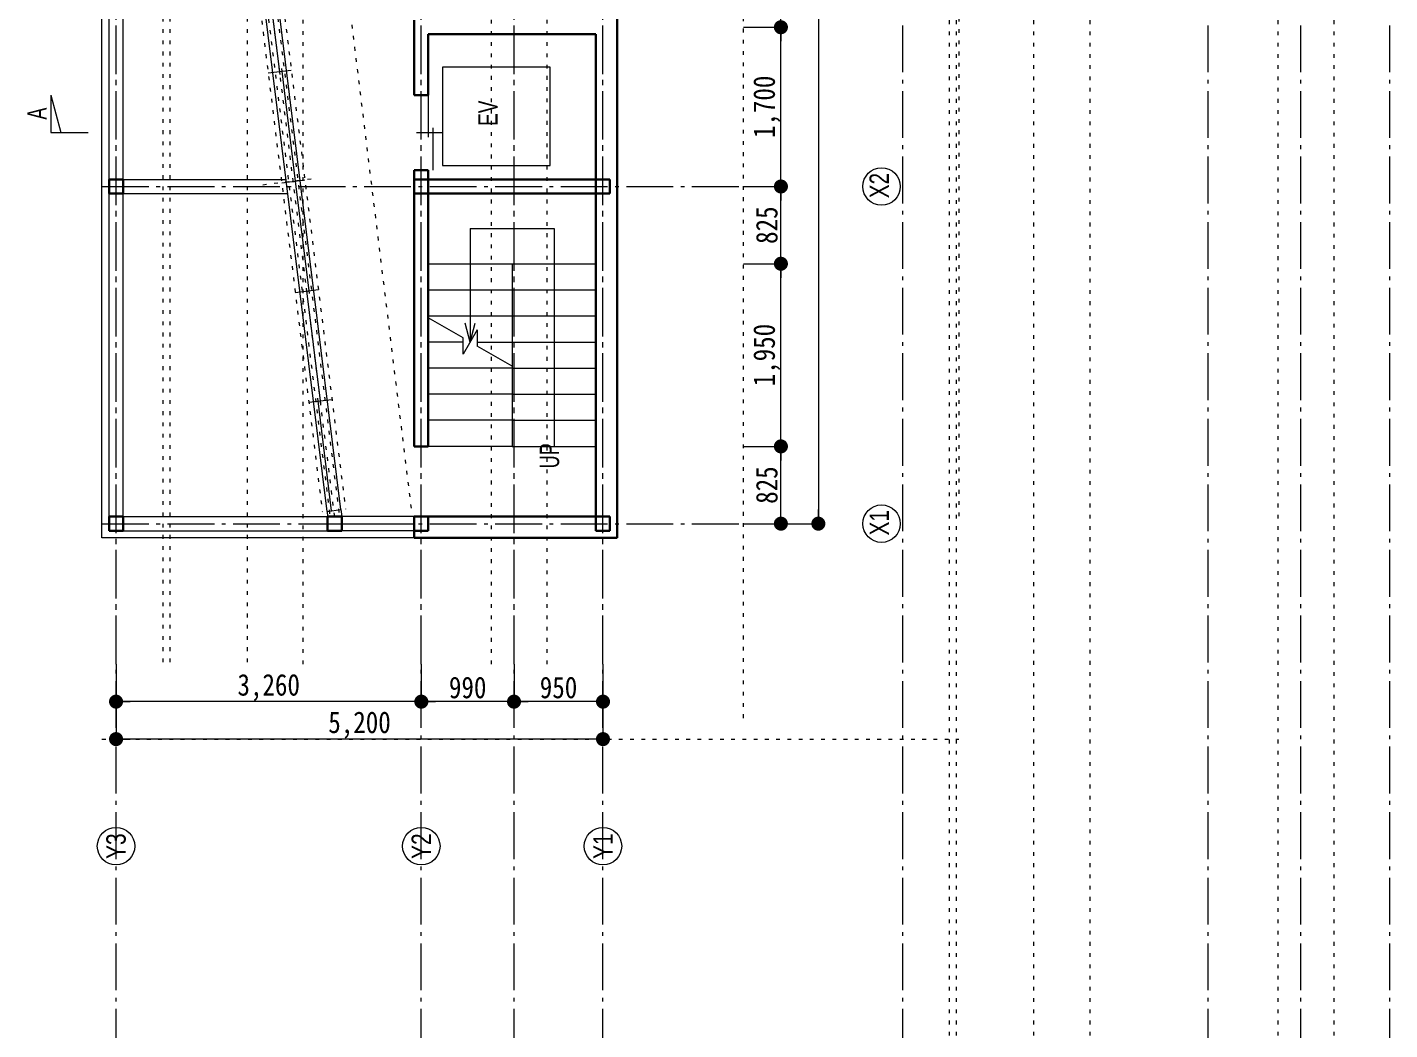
# Model space of a CAD drawing. Header units: millimetres. Extents: x -1049904 to -1048779, y -742436 to -740458.
# Drawn here: x -1049255.4 to -1049109.9, y -740670.7 to -740563.7 of the extents above; entities that cross this region are included whole.
import ezdxf
from ezdxf.enums import TextEntityAlignment as Align

# ---------------------------------------------------------------- set-up
doc = ezdxf.new("R2010")
doc.units = ezdxf.units.MM
doc.linetypes.add('CENTER', pattern=[12, 5, -0.8, 0.4, -0.8, 5])
doc.linetypes.add('DOT', pattern=[1.6, 0.4, -0.8, 0.4])
for name, color, linetype, lineweight in [('013', 7, 'Continuous', 0), ('みえがかり線', 3, 'Continuous', 15), ('割付線', 4, 'Continuous', 9), ('壁', 7, 'Continuous', 30), ('寸法線', 3, 'Continuous', 0), ('文字', 7, 'Continuous', 0), ('柱', 7, 'Continuous', 30), ('芯', 4, 'CENTER', 0), ('開口部', 3, 'Continuous', 15)]:
    doc.layers.add(name, color=color, linetype=linetype, lineweight=lineweight)
doc.layers.add('補助線', color=5, linetype='DOT', lineweight=0, plot=False)
doc.styles.add('DRACAD', font='txt', dxfattribs={"width": 0.85, "bigfont": 'extfont'})
doc.styles.add('ＭＳ ゴシック', font='MS Gothic.ttf', dxfattribs={"width": 0.85})
doc.styles.add('ＭＳ Ｐゴシック', font='MS PGothic.ttf', dxfattribs={"width": 0.85})
doc.dimstyles.new('DIMSTYLE002', dxfattribs={"dimtxt": 300, "dimasz": 1.5, "dimexe": 0.18, "dimexo": 0.0625, "dimgap": 0, "dimtad": 1, "dimdsep": 46, "dimtxsty": 'DRACAD', "dimblk": 'DOT', "dimcen": 0.09, "dimazin": 2, "dimtfac": 1, "dimtdec": 4, "dimtix": 1, "dimtmove": 0, "dimatfit": 3, "dimldrblk": 'DOT', "dimfxl": 1, "dimtolj": 1, "dimtzin": 0, "dimarcsym": 0})

# ---------------------------------------------------------------- blocks, each defined once
blk = doc.blocks.new('_DOT')
at = {"color": 0, "linetype": 'ByBlock', "lineweight": -2}
blk.add_line((-0.5, 0), (-1, 0), dxfattribs=at)
at = {"color": 0, "linetype": 'ByBlock', "lineweight": -2, "const_width": 0.5}
blk.add_lwpolyline([(-0.25, 0, 1), (0.25, 0, 1)], format="xyb", close=True, dxfattribs=at)
blk = doc.blocks.new('*D5')
at = {"layer": '寸法線', "color": 0, "linetype": 'ByBlock'}
for p, q in [((-1049178.9, -740472.71), (-1049170.9, -740472.71)), ((-1049170.9, -740472.71), (-1049170.9, -740616.71)), ((-1049178.9, -740616.71), (-1049170.9, -740616.71))]:
    blk.add_line(p, q, dxfattribs=at)
at = {"layer": '寸法線', "color": 0, "linetype": 'ByBlock', "xscale": 1.5, "yscale": 1.5, "zscale": 1.5}
for p, rotation in [((-1049170.9, -740472.71), 90), ((-1049170.9, -740616.71), 270)]:
    blk.add_blockref('_DOT', p, dxfattribs=dict(at, rotation=rotation))
at = {"layer": '寸法線', "color": 0, "linetype": 'ByBlock', "insert": (-1049172.4, -740544.71), "char_height": 2.3077, "attachment_point": 5, "rotation": 90, "style": 'ＭＳ ゴシック'}
blk.add_mtext('{\\A1;14,400}', dxfattribs=at)
blk = doc.blocks.new('*D6')
at = {"layer": '寸法線', "color": 0, "linetype": 'ByBlock'}
for p, q in [((-1049178.9, -740608.46), (-1049174.9, -740608.46)), ((-1049174.9, -740616.71), (-1049174.9, -740608.46)), ((-1049178.9, -740616.71), (-1049174.9, -740616.71))]:
    blk.add_line(p, q, dxfattribs=at)
at = {"layer": '寸法線', "color": 0, "linetype": 'ByBlock', "xscale": 1.5, "yscale": 1.5, "zscale": 1.5}
for p, rotation in [((-1049174.9, -740608.46), 90), ((-1049174.9, -740616.71), 270)]:
    blk.add_blockref('_DOT', p, dxfattribs=dict(at, rotation=rotation))
at = {"layer": '寸法線', "color": 0, "linetype": 'ByBlock', "insert": (-1049176.4, -740612.59), "char_height": 2.308, "attachment_point": 5, "rotation": 90, "style": 'ＭＳ ゴシック'}
blk.add_mtext('{\\A1;825}', dxfattribs=at)
blk = doc.blocks.new('*D7')
at = {"layer": '寸法線', "color": 0, "linetype": 'ByBlock'}
for p, q in [((-1049178.9, -740588.96), (-1049174.9, -740588.96)), ((-1049174.9, -740608.46), (-1049174.9, -740588.96)), ((-1049178.9, -740608.46), (-1049174.9, -740608.46))]:
    blk.add_line(p, q, dxfattribs=at)
at = {"layer": '寸法線', "color": 0, "linetype": 'ByBlock', "xscale": 1.5, "yscale": 1.5, "zscale": 1.5}
for p, rotation in [((-1049174.9, -740588.96), 90), ((-1049174.9, -740608.46), 270)]:
    blk.add_blockref('_DOT', p, dxfattribs=dict(at, rotation=rotation))
at = {"layer": '寸法線', "color": 0, "linetype": 'ByBlock', "insert": (-1049176.4, -740598.71), "char_height": 2.3077, "attachment_point": 5, "rotation": 90, "style": 'ＭＳ ゴシック'}
blk.add_mtext('{\\A1;1,950}', dxfattribs=at)
blk = doc.blocks.new('*D8')
at = {"layer": '寸法線', "color": 0, "linetype": 'ByBlock'}
for p, q in [((-1049178.9, -740580.71), (-1049174.9, -740580.71)), ((-1049174.9, -740588.96), (-1049174.9, -740580.71)), ((-1049178.9, -740588.96), (-1049174.9, -740588.96))]:
    blk.add_line(p, q, dxfattribs=at)
at = {"layer": '寸法線', "color": 0, "linetype": 'ByBlock', "xscale": 1.5, "yscale": 1.5, "zscale": 1.5}
for p, rotation in [((-1049174.9, -740580.71), 90), ((-1049174.9, -740588.96), 270)]:
    blk.add_blockref('_DOT', p, dxfattribs=dict(at, rotation=rotation))
at = {"layer": '寸法線', "color": 0, "linetype": 'ByBlock', "insert": (-1049176.4, -740584.84), "char_height": 2.308, "attachment_point": 5, "rotation": 90, "style": 'ＭＳ ゴシック'}
blk.add_mtext('{\\A1;825}', dxfattribs=at)
blk = doc.blocks.new('*D9')
at = {"layer": '寸法線', "color": 0, "linetype": 'ByBlock'}
for p, q in [((-1049178.9, -740563.71), (-1049174.9, -740563.71)), ((-1049174.9, -740580.71), (-1049174.9, -740563.71)), ((-1049178.9, -740580.71), (-1049174.9, -740580.71))]:
    blk.add_line(p, q, dxfattribs=at)
at = {"layer": '寸法線', "color": 0, "linetype": 'ByBlock', "xscale": 1.5, "yscale": 1.5, "zscale": 1.5}
for p, rotation in [((-1049174.9, -740563.71), 90), ((-1049174.9, -740580.71), 270)]:
    blk.add_blockref('_DOT', p, dxfattribs=dict(at, rotation=rotation))
at = {"layer": '寸法線', "color": 0, "linetype": 'ByBlock', "insert": (-1049176.4, -740572.21), "char_height": 2.3077, "attachment_point": 5, "rotation": 90, "style": 'ＭＳ ゴシック'}
blk.add_mtext('{\\A1;1,700}', dxfattribs=at)
blk = doc.blocks.new('*D10')
at = {"layer": '寸法線', "color": 0, "linetype": 'ByBlock'}
for p, q in [((-1049178.9, -740549.71), (-1049174.9, -740549.71)), ((-1049174.9, -740563.71), (-1049174.9, -740549.71)), ((-1049178.9, -740563.71), (-1049174.9, -740563.71))]:
    blk.add_line(p, q, dxfattribs=at)
at = {"layer": '寸法線', "color": 0, "linetype": 'ByBlock', "xscale": 1.5, "yscale": 1.5, "zscale": 1.5}
for p, rotation in [((-1049174.9, -740549.71), 90), ((-1049174.9, -740563.71), 270)]:
    blk.add_blockref('_DOT', p, dxfattribs=dict(at, rotation=rotation))
at = {"layer": '寸法線', "color": 0, "linetype": 'ByBlock', "insert": (-1049176.4, -740556.71), "char_height": 2.3077, "attachment_point": 5, "rotation": 90, "style": 'ＭＳ ゴシック'}
blk.add_mtext('{\\A1;1,400}', dxfattribs=at)
blk = doc.blocks.new('*D16')
at = {"layer": '寸法線', "color": 0, "linetype": 'ByBlock'}
for p, q in [((-1049245.9, -740631.71), (-1049245.9, -740639.71)), ((-1049193.9, -740631.71), (-1049193.9, -740639.71)), ((-1049193.9, -740639.71), (-1049245.9, -740639.71))]:
    blk.add_line(p, q, dxfattribs=at)
at = {"layer": '寸法線', "color": 0, "linetype": 'ByBlock', "xscale": 1.5, "yscale": 1.5, "zscale": 1.5, "rotation": 180}
blk.add_blockref('_DOT', (-1049245.9, -740639.71), dxfattribs=at)
at = {"layer": '寸法線', "color": 0, "linetype": 'ByBlock', "xscale": 1.5, "yscale": 1.5, "zscale": 1.5}
blk.add_blockref('_DOT', (-1049193.9, -740639.71), dxfattribs=at)
at = {"layer": '寸法線', "color": 0, "linetype": 'ByBlock', "insert": (-1049219.9, -740638.21), "char_height": 2.3077, "attachment_point": 5, "style": 'ＭＳ ゴシック'}
blk.add_mtext('{\\A1;5,200}', dxfattribs=at)
blk = doc.blocks.new('*D17')
at = {"layer": '寸法線', "color": 0, "linetype": 'ByBlock'}
for p, q in [((-1049203.4, -740631.71), (-1049203.4, -740635.71)), ((-1049193.9, -740631.71), (-1049193.9, -740635.71)), ((-1049193.9, -740635.71), (-1049203.4, -740635.71))]:
    blk.add_line(p, q, dxfattribs=at)
at = {"layer": '寸法線', "color": 0, "linetype": 'ByBlock', "xscale": 1.5, "yscale": 1.5, "zscale": 1.5, "rotation": 180}
blk.add_blockref('_DOT', (-1049203.4, -740635.71), dxfattribs=at)
at = {"layer": '寸法線', "color": 0, "linetype": 'ByBlock', "xscale": 1.5, "yscale": 1.5, "zscale": 1.5}
blk.add_blockref('_DOT', (-1049193.9, -740635.71), dxfattribs=at)
at = {"layer": '寸法線', "color": 0, "linetype": 'ByBlock', "insert": (-1049198.65, -740634.21), "char_height": 2.308, "attachment_point": 5, "style": 'ＭＳ ゴシック'}
blk.add_mtext('{\\A1;950}', dxfattribs=at)
blk = doc.blocks.new('*D18')
at = {"layer": '寸法線', "color": 0, "linetype": 'ByBlock'}
for p, q in [((-1049213.3, -740631.71), (-1049213.3, -740635.71)), ((-1049203.4, -740631.71), (-1049203.4, -740635.71)), ((-1049203.4, -740635.71), (-1049213.3, -740635.71))]:
    blk.add_line(p, q, dxfattribs=at)
at = {"layer": '寸法線', "color": 0, "linetype": 'ByBlock', "xscale": 1.5, "yscale": 1.5, "zscale": 1.5, "rotation": 180}
blk.add_blockref('_DOT', (-1049213.3, -740635.71), dxfattribs=at)
at = {"layer": '寸法線', "color": 0, "linetype": 'ByBlock', "xscale": 1.5, "yscale": 1.5, "zscale": 1.5}
blk.add_blockref('_DOT', (-1049203.4, -740635.71), dxfattribs=at)
at = {"layer": '寸法線', "color": 0, "linetype": 'ByBlock', "insert": (-1049208.35, -740634.21), "char_height": 2.308, "attachment_point": 5, "style": 'ＭＳ ゴシック'}
blk.add_mtext('{\\A1;990}', dxfattribs=at)
blk = doc.blocks.new('*D19')
at = {"layer": '寸法線', "color": 0, "linetype": 'ByBlock'}
for p, q in [((-1049245.9, -740631.71), (-1049245.9, -740635.71)), ((-1049213.3, -740631.71), (-1049213.3, -740635.71)), ((-1049213.3, -740635.71), (-1049245.9, -740635.71))]:
    blk.add_line(p, q, dxfattribs=at)
at = {"layer": '寸法線', "color": 0, "linetype": 'ByBlock', "xscale": 1.5, "yscale": 1.5, "zscale": 1.5, "rotation": 180}
blk.add_blockref('_DOT', (-1049245.9, -740635.71), dxfattribs=at)
at = {"layer": '寸法線', "color": 0, "linetype": 'ByBlock', "xscale": 1.5, "yscale": 1.5, "zscale": 1.5}
blk.add_blockref('_DOT', (-1049213.3, -740635.71), dxfattribs=at)
at = {"layer": '寸法線', "color": 0, "linetype": 'ByBlock', "insert": (-1049229.6, -740634.21), "char_height": 2.3077, "attachment_point": 5, "style": 'ＭＳ ゴシック'}
blk.add_mtext('{\\A1;3,260}', dxfattribs=at)

msp = doc.modelspace()

# ---------------------------------------------------------------- linework, layer by layer
at = {"layer": '013'}
for p, q in [((-1049223.37286, -740615.395131), (-1049232.024383, -740545.347288)), ((-1049221.895398, -740615.212652), (-1049230.546921, -740545.164808)), ((-1049214.053013, -740615.960656), (-1049221.803013, -740615.960656)), ((-1049214.053013, -740617.460656), (-1049221.803013, -740617.460656))]:
    msp.add_line(p, q, dxfattribs=at)
at = {"layer": 'みえがかり線'}
for p, q in [((-1049247.403013, -740618.210656), (-1049247.403013, -740471.210656)), ((-1049246.653013, -740579.960656), (-1049246.653013, -740545.460656)), ((-1049245.153013, -740579.960656), (-1049245.153013, -740545.460656)), ((-1049245.153013, -740579.960656), (-1049227.749329, -740579.960656)), ((-1049246.653013, -740615.960656), (-1049246.653013, -740581.460656)), ((-1049245.153013, -740615.960656), (-1049245.153013, -740581.460656)), ((-1049245.153013, -740581.460656), (-1049227.564065, -740581.460656)), ((-1049212.553013, -740588.960656), (-1049194.653013, -740588.960656)), ((-1049203.603013, -740588.960656), (-1049203.603013, -740608.460656)), ((-1049212.553013, -740591.74637), (-1049194.653013, -740591.74637)), ((-1049212.553013, -740594.532084), (-1049194.653013, -740594.532084)), ((-1049208.828013, -740597.317799), (-1049212.553013, -740597.317799)), ((-1049207.328013, -740597.317799), (-1049194.653013, -740597.317799)), ((-1049203.603013, -740600.103513), (-1049212.553013, -740600.103513)), ((-1049203.603013, -740600.103513), (-1049194.653013, -740600.103513)), ((-1049203.603013, -740602.889227), (-1049212.553013, -740602.889227)), ((-1049203.603013, -740602.889227), (-1049194.653013, -740602.889227)), ((-1049203.603013, -740605.674941), (-1049212.553013, -740605.674941)), ((-1049203.603013, -740605.674941), (-1049194.653013, -740605.674941)), ((-1049203.603013, -740608.460656), (-1049212.553013, -740608.460656)), ((-1049203.603013, -740608.460656), (-1049194.653013, -740608.460656)), ((-1049245.153013, -740615.960656), (-1049223.303013, -740615.960656)), ((-1049245.153013, -740617.460656), (-1049223.200929, -740617.460656)), ((-1049223.098846, -740618.210656), (-1049247.403013, -740618.210656)), ((-1049214.053013, -740618.210656), (-1049223.303013, -740618.210656))]:
    msp.add_line(p, q, dxfattribs=at)
at = {"layer": '割付線', "color": 250, "linetype": 'Continuous'}
for p, q in [((-1049199.553013, -740567.960656), (-1049211.053013, -740567.960656)), ((-1049211.053013, -740567.960656), (-1049211.053013, -740578.460656)), ((-1049199.553013, -740578.460656), (-1049199.553013, -740567.960656)), ((-1049252.877784, -740570.960656), (-1049252.877784, -740574.960656)), ((-1049252.877784, -740570.960656), (-1049251.805988, -740574.960656)), ((-1049252.877784, -740574.960656), (-1049248.877784, -740574.960656)), ((-1049211.053013, -740578.460656), (-1049199.553013, -740578.460656))]:
    msp.add_line(p, q, dxfattribs=at)
for centre in [(-1049164.153013, -740580.710656), (-1049164.153013, -740616.710656), (-1049245.903013, -740651.136315), (-1049213.303013, -740651.136315), (-1049193.903013, -740651.136315)]:
    msp.add_circle(centre, 2, dxfattribs=at)
at = {"layer": '壁'}
for p, q in [((-1049192.403013, -740618.210656), (-1049192.403013, -740471.210656)), ((-1049214.053013, -740562.960656), (-1049214.053013, -740570.960656)), ((-1049212.553013, -740570.960656), (-1049212.553013, -740564.460656)), ((-1049212.553013, -740564.460656), (-1049194.653013, -740564.460656)), ((-1049194.653013, -740564.460656), (-1049194.653013, -740615.960656)), ((-1049214.053013, -740570.960656), (-1049212.553013, -740570.960656)), ((-1049212.553013, -740578.960656), (-1049214.053013, -740578.960656)), ((-1049214.053013, -740578.960656), (-1049214.053013, -740581.460656)), ((-1049212.553013, -740579.960656), (-1049212.553013, -740578.960656)), ((-1049194.653013, -740579.960656), (-1049212.553013, -740579.960656)), ((-1049214.053013, -740581.460656), (-1049193.153013, -740581.460656)), ((-1049214.053013, -740581.460656), (-1049214.053013, -740608.460656)), ((-1049212.553013, -740581.460656), (-1049212.553013, -740608.460656)), ((-1049214.053013, -740608.460656), (-1049212.553013, -740608.460656)), ((-1049212.553013, -740615.960656), (-1049214.053013, -740615.960656)), ((-1049212.553013, -740615.960656), (-1049194.653013, -740615.960656)), ((-1049214.053013, -740617.460656), (-1049214.053013, -740618.210656)), ((-1049194.653013, -740618.210656), (-1049214.053013, -740618.210656)), ((-1049194.653013, -740618.210656), (-1049192.403013, -740618.210656))]:
    msp.add_line(p, q, dxfattribs=at)
at = {"layer": '文字'}
for p, q in [((-1049208.078013, -740585.210656), (-1049199.128013, -740585.210656)), ((-1049208.078013, -740585.210656), (-1049208.078013, -740597.317799)), ((-1049199.128013, -740585.210656), (-1049199.128013, -740608.460656)), ((-1049208.828013, -740596.884786), (-1049212.553013, -740594.734156)), ((-1049207.328013, -740596.018761), (-1049208.828013, -740598.616837)), ((-1049208.078013, -740597.317799), (-1049208.613911, -740595.317799)), ((-1049208.078013, -740597.317799), (-1049207.542114, -740595.317799)), ((-1049207.328013, -740596.018761), (-1049207.328013, -740597.750811)), ((-1049208.828013, -740598.616837), (-1049208.828013, -740596.884786)), ((-1049203.603013, -740599.901441), (-1049207.328013, -740597.750811))]:
    msp.add_line(p, q, dxfattribs=at)
msp.add_point((-1049199.128013, -740608.460656), dxfattribs=at)
at = {"layer": '柱'}
for p, q in [((-1049246.653013, -740579.960656), (-1049245.153013, -740579.960656)), ((-1049246.653013, -740579.960656), (-1049246.653013, -740581.460656)), ((-1049245.153013, -740579.960656), (-1049245.153013, -740581.460656)), ((-1049212.553013, -740579.960656), (-1049214.053013, -740579.960656)), ((-1049214.053013, -740579.960656), (-1049214.053013, -740581.460656)), ((-1049212.553013, -740579.960656), (-1049212.553013, -740581.460656)), ((-1049193.153013, -740579.960656), (-1049194.653013, -740579.960656)), ((-1049194.653013, -740579.960656), (-1049194.653013, -740581.460656)), ((-1049193.153013, -740579.960656), (-1049193.153013, -740581.460656)), ((-1049246.653013, -740581.460656), (-1049245.153013, -740581.460656)), ((-1049212.553013, -740581.460656), (-1049214.053013, -740581.460656)), ((-1049193.153013, -740581.460656), (-1049194.653013, -740581.460656)), ((-1049246.653013, -740615.960656), (-1049245.153013, -740615.960656)), ((-1049246.653013, -740615.960656), (-1049246.653013, -740617.460656)), ((-1049245.153013, -740615.960656), (-1049245.153013, -740617.460656)), ((-1049212.553013, -740615.960656), (-1049214.053013, -740615.960656)), ((-1049214.053013, -740615.960656), (-1049214.053013, -740617.460656)), ((-1049212.553013, -740615.960656), (-1049212.553013, -740617.460656)), ((-1049193.153013, -740615.960656), (-1049194.653013, -740615.960656)), ((-1049194.653013, -740615.960656), (-1049194.653013, -740617.460656)), ((-1049193.153013, -740615.960656), (-1049193.153013, -740617.460656)), ((-1049246.653013, -740617.460656), (-1049245.153013, -740617.460656)), ((-1049212.553013, -740617.460656), (-1049214.053013, -740617.460656)), ((-1049193.153013, -740617.460656), (-1049194.653013, -740617.460656))]:
    msp.add_line(p, q, dxfattribs=at)
msp.add_lwpolyline([(-1049221.803013, -740617.460656), (-1049221.803013, -740615.960656), (-1049223.303013, -740615.960656), (-1049223.303013, -740617.460656)], close=True, dxfattribs=at)
at = {"layer": '芯'}
for p, q in [((-1049245.903013, -740631.710656), (-1049245.903013, -740457.710656)), ((-1049213.303013, -740631.710656), (-1049213.303013, -740457.710656)), ((-1049203.403013, -740631.710656), (-1049203.403013, -740457.710656)), ((-1049193.903013, -740631.710656), (-1049193.903013, -740457.710656)), ((-1049245.903013, -740841.516715), (-1049245.903013, -740493.581291)), ((-1049213.303013, -740841.516715), (-1049213.303013, -740493.581291)), ((-1049203.403013, -740841.516715), (-1049203.403013, -740493.581291)), ((-1049193.903013, -740841.516715), (-1049193.903013, -740493.581291)), ((-1049161.880815, -740841.516715), (-1049161.880815, -740493.581291)), ((-1049129.280815, -740841.516715), (-1049129.280815, -740493.581291)), ((-1049119.380815, -740841.516715), (-1049119.380815, -740493.581291)), ((-1049109.880815, -740841.516715), (-1049109.880815, -740493.581291)), ((-1049247.403013, -740580.710656), (-1049178.903013, -740580.710656)), ((-1049247.403013, -740616.710656), (-1049178.903013, -740616.710656))]:
    msp.add_line(p, q, dxfattribs=at)
at = {"layer": '補助線'}
for p, q in [((-1049225.903013, -740631.710656), (-1049225.903013, -740457.710656)), ((-1049205.803013, -740631.710656), (-1049205.803013, -740457.710656)), ((-1049199.853013, -740631.710656), (-1049199.853013, -740457.710656)), ((-1049178.903013, -740637.460656), (-1049178.903013, -740457.710656)), ((-1049240.903013, -740472.710656), (-1049240.903013, -740631.710656)), ((-1049240.649242, -740473.521944), (-1049223.049242, -740616.021944)), ((-1049240.153013, -740472.710656), (-1049240.153013, -740631.710656)), ((-1049222.553013, -740615.960656), (-1049240.153013, -740473.460656)), ((-1049239.656783, -740473.399367), (-1049222.056783, -740615.899367)), ((-1049231.903013, -740472.710656), (-1049231.903013, -740631.710656)), ((-1049214.358916, -740615.046643), (-1049231.855564, -740472.546643)), ((-1049155.903013, -740472.710656), (-1049155.903013, -740616.710656)), ((-1049141.880815, -740883.766715), (-1049141.880815, -740480.15063)), ((-1049121.780815, -740883.766715), (-1049121.780815, -740480.15063)), ((-1049115.830815, -740883.766715), (-1049115.830815, -740480.15063)), ((-1049156.880815, -740883.766715), (-1049156.880815, -740504.576289)), ((-1049156.130815, -740883.766715), (-1049156.130815, -740504.576289)), ((-1049147.880815, -740883.766715), (-1049147.880815, -740504.576289)), ((-1049232.551257, -740545.160461), (-1049223.869089, -740615.45642)), ((-1049230.081336, -740544.855405), (-1049221.399168, -740615.151363)), ((-1049225.05259, -740579.918452), (-1049230.944554, -740580.646161)), ((-1049227.471437, -740580.217246), (-1049226.478978, -740580.094669)), ((-1049223.130358, -740615.36518), (-1049222.137899, -740615.242603)), ((-1049223.130358, -740615.36518), (-1049222.137899, -740615.242603)), ((-1049223.056812, -740615.960656), (-1049222.064353, -740615.838078)), ((-1049247.403013, -740639.705654), (-1049155.903013, -740639.705654))]:
    msp.add_line(p, q, dxfattribs=at)
at = {"layer": '開口部'}
for p, q in [((-1049228.388212, -740568.737965), (-1049229.90672, -740556.426257)), ((-1049229.657882, -740568.592501), (-1049227.187961, -740568.287444)), ((-1049226.727875, -740580.125364), (-1049228.211679, -740568.111603)), ((-1049212.553013, -740570.960656), (-1049212.553013, -740575.460656)), ((-1049213.803013, -740574.960656), (-1049211.053013, -740574.960656)), ((-1049212.053013, -740578.960656), (-1049212.053013, -740574.460656)), ((-1049228.21085, -740580.308524), (-1049225.740929, -740580.003467)), ((-1049225.246033, -740592.139368), (-1049226.727825, -740580.125358)), ((-1049226.763818, -740592.024548), (-1049224.293897, -740591.719491)), ((-1049224.047122, -740603.88599), (-1049225.565631, -740591.574282)), ((-1049222.88302, -740615.334632), (-1049224.36682, -740603.320916)), ((-1049225.318756, -740603.740768), (-1049222.848835, -740603.435711)), ((-1049223.37286, -740615.395131), (-1049221.895398, -740615.212652)), ((-1049223.37286, -740615.395131), (-1049223.303013, -740615.960656)), ((-1049221.895398, -740615.212652), (-1049221.803013, -740615.960656)), ((-1049221.803013, -740616.710656), (-1049214.053013, -740616.710656))]:
    msp.add_line(p, q, dxfattribs=at)

# ---------------------------------------------------------------- texts
at = {"layer": '文字', "style": 'ＭＳ Ｐゴシック'}
for s, height, width, p in [('A', 2.068966, 0.709239, (-1049253.314923, -740573.570209)), ('EV', 2.0689655, 0.748709, (-1049205.153332, -740574.243145)), ('UP', 2.0689655, 0.713895, (-1049198.581413, -740610.804104))]:
    msp.add_text(s, height=height, rotation=90, dxfattribs=dict(at, width=width)).set_placement(p)
for s, width, p in [('X2', 0.815116, (-1049164.403013, -740580.610656)), ('X1', 0.816135, (-1049164.403013, -740616.610656)), ('Y3', 0.823344, (-1049245.903013, -740651.136315)), ('Y2', 0.823864, (-1049213.303013, -740651.136315)), ('Y1', 0.824905, (-1049193.903013, -740651.136315))]:
    msp.add_text(s, height=2.0689655, rotation=90, dxfattribs=dict(at, width=width)).set_placement(p, align=Align.MIDDLE_CENTER)

# ---------------------------------------------------------------- dimensions: what is measured, and where the dimension line sits
at = {"layer": '寸法線'}
for p1, p2, distance, picture, middle in [((-1049178.903013, -740472.710656), (-1049178.903013, -740616.710656), 8, '*D5', (-1049172.403013, -740544.710656)), ((-1049178.903013, -740563.710656), (-1049178.903013, -740549.710656), -4, '*D10', (-1049176.403013, -740556.710656)), ((-1049178.903013, -740580.710656), (-1049178.903013, -740563.710656), -4, '*D9', (-1049176.403013, -740572.210656)), ((-1049178.903013, -740588.960656), (-1049178.903013, -740580.710656), -4, '*D8', (-1049176.403013, -740584.835656)), ((-1049178.903013, -740608.460656), (-1049178.903013, -740588.960656), -4, '*D7', (-1049176.403013, -740598.710656)), ((-1049178.903013, -740616.710656), (-1049178.903013, -740608.460656), -4, '*D6', (-1049176.403013, -740612.585656)), ((-1049193.903013, -740631.705654), (-1049245.903013, -740631.705654), 8, '*D16', (-1049219.903013, -740638.205654)), ((-1049213.303013, -740631.705654), (-1049245.903013, -740631.705654), 4, '*D19', (-1049229.603013, -740634.205654)), ((-1049203.403013, -740631.705654), (-1049213.303013, -740631.705654), 4, '*D18', (-1049208.353013, -740634.205654)), ((-1049193.903013, -740631.705654), (-1049203.403013, -740631.705654), 4, '*D17', (-1049198.653013, -740634.205654))]:
    dim = msp.add_aligned_dim(p1=p1, p2=p2, distance=distance, dimstyle='DIMSTYLE002', override={"dimtxt": 2.307692, "dimtad": 1, "dimtih": 0, "dimtoh": 0, "dimlfac": 100, "dimlunit": 6, "dimblk": 'DOT', "dimadec": 2, "dimtix": 1, "dimtofl": 1, "dimatfit": 3}, dxfattribs=at)
    dim.commit()
    dim.dimension.update_dxf_attribs({"geometry": picture, "text_midpoint": middle})

doc.saveas('drawing.dxf')
